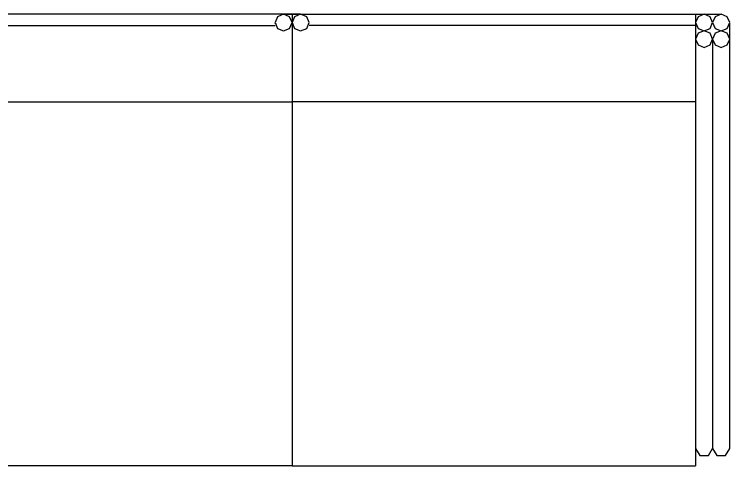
# Model space of a CAD drawing. Header units: millimetres. Extents: x 3103 to 179340, y -10977 to 70536.
# Drawn here: x 151167 to 152434, y 19099 to 19899 of the extents above; entities that cross this region are included whole.
import ezdxf

# ---------------------------------------------------------------- set-up
doc = ezdxf.new("R2010")
doc.units = ezdxf.units.MM
doc.header["$LTSCALE"] = 0.5
doc.layers.add('MEBEL', color=1, linetype='Continuous')

# ---------------------------------------------------------------- blocks, each defined once
blk = doc.blocks.new('div 20')
at = {"layer": 'MEBEL', "linetype": 'Continuous'}
for points in [[(-759.9, 800), (-770.6, 795.7), (-775, 785.3), (-770.6, 774.9), (-759.9, 770.6), (-749.2, 774.9), (-744.8, 785.3), (-749.2, 795.7)], [(-729.7, 800), (-740.4, 795.7), (-744.8, 785.3), (-740.4, 774.9), (-729.7, 770.6), (-719, 774.9), (-714.6, 785.3), (-719, 795.7)], [(-15.1, 800), (-25.8, 795.7), (-30.2, 785.3), (-25.8, 774.9), (-15.1, 770.6), (-4.4, 774.9), (0, 785.3), (-4.4, 795.7)], [(15.1, 800), (4.4, 795.7), (0, 785.3), (4.4, 774.9), (15.1, 770.6), (25.8, 774.9), (30.2, 785.3), (25.8, 795.7)], [(729.7, 800), (719, 795.7), (714.6, 785.3), (719, 774.9), (729.7, 770.6), (740.4, 774.9), (744.8, 785.3), (740.4, 795.7)], [(759.9, 800), (749.2, 795.7), (744.8, 785.3), (749.2, 774.9), (759.9, 770.6), (770.6, 774.9), (775, 785.3), (770.6, 795.7)], [(-759.9, 770.7), (-770.6, 766.4), (-775, 756), (-770.6, 745.6), (-759.9, 741.3), (-749.2, 745.6), (-744.8, 756), (-749.2, 766.4)], [(-729.7, 770.7), (-740.4, 766.4), (-744.8, 756), (-740.4, 745.6), (-729.7, 741.3), (-719, 745.6), (-714.6, 756), (-719, 766.4)], [(729.7, 770.7), (719, 766.4), (714.6, 756), (719, 745.6), (729.7, 741.3), (740.4, 745.6), (744.8, 756), (740.4, 766.4)], [(759.9, 770.7), (749.2, 766.4), (744.8, 756), (749.2, 745.6), (759.9, 741.3), (770.6, 745.6), (775, 756), (770.6, 766.4)]]:
    blk.add_lwpolyline(points, close=True, dxfattribs=at).dxf.unprotected_set("ltscale", 0)
for points in [[(15.1, 800), (-759.9, 800)], [(-714.6, 800), (-714.6, 0)], [(-15.1, 800), (759.9, 800)], [(0, 800), (0, 0)], [(714.6, 800), (714.6, 0)], [(-775, 30.6), (-775, 783.4)], [(-714.6, 780.2), (-30.2, 780.2)], [(-30.2, 783.4), (-30, 784.8)], [(714.6, 780.2), (30.2, 780.2)], [(775, 30.6), (775, 783.4)], [(-744.8, 755.9), (-744.8, 30.6)], [(744.8, 755.9), (744.8, 30.6)], [(-714.6, 645), (0, 645)], [(714.6, 645), (0, 645)], [(-775, 30.6), (-767.5, 17.9), (-752.4, 17.9), (-744.8, 30.6)], [(-744.8, 30.6), (-737.3, 17.9), (-722.2, 17.9), (-714.6, 30.6)], [(714.6, 30.6), (722.2, 17.9), (737.3, 17.9), (744.8, 30.6)], [(744.8, 30.6), (752.4, 17.9), (767.5, 17.9), (775, 30.6)], [(0, 0), (-714.6, 0)], [(0, 0), (714.6, 0)]]:
    blk.add_lwpolyline(points, dxfattribs=at).dxf.unprotected_set("ltscale", 0)

msp = doc.modelspace()

# ---------------------------------------------------------------- block references
at = {"layer": 'MEBEL'}
msp.add_blockref('div 20', (151659.3, 19099.1), dxfattribs=at)

doc.saveas('drawing.dxf')
